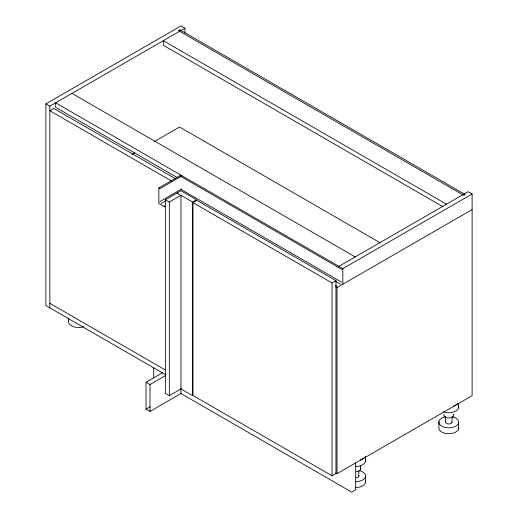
<?xml version="1.0" encoding="UTF-8"?>
<svg xmlns="http://www.w3.org/2000/svg" width="518" height="518" viewBox="0 0 518 518"><rect width="100%" height="100%" fill="white"/><g stroke="black" fill="none" stroke-linecap="round" stroke-linejoin="round"><path stroke-width="0.78" d="M165.236 374.495L45.888 305.594L45.888 103.891L180.976 25.9L184.939 28.186L184.939 33.029M45.888 103.891L49.851 106.177L184.939 28.186M132.064 154.455L134.861 152.836M154.422 141.543L179.578 127.02L380.277 242.89M164.672 205.549L164.672 206.896L158.851 203.529L158.851 187.93L180.976 175.155M182.142 175.829L160.017 188.604L158.851 187.93M160.017 201.515L181.449 189.141M180.976 388.966L169.334 395.687L165.371 393.402L165.371 199.767L180.976 190.754L196.581 199.767L192.625 202.052L177.02 193.046M161.182 203.529L165.326 201.133M165.371 199.767L169.334 202.052L180.976 195.331L180.976 393.538L150 411.421L146.044 409.136L146.044 382.239L162.561 372.701M192.974 202.655L196.931 200.369L335.975 280.646L335.975 473.478L332.019 475.764L192.974 395.487L192.974 202.655L332.019 282.932L335.975 280.646M338.889 266.33L468.149 191.699L472.112 193.985L472.112 395.687L337.024 473.679L335.703 472.915M472.112 193.985L341.679 269.282L179.811 175.829M146.044 382.239L150 384.524L165.831 375.388M472.112 209.583L337.024 287.574L335.625 286.765M146.044 409.136L150.168 406.747M446.49 204.202L163.274 40.689L163.274 45.26L442.994 206.753M71.976 93.402L355.193 256.915M177.35 177.635L55.672 107.388L55.672 102.817L342.845 268.615L342.845 284.214M175.615 178.788L53.807 108.463L49.851 110.748L171.652 181.073M180.51 189.141L341.679 282.193M335.612 281.378L340.514 284.214M335.625 285.418L337.024 286.227L337.024 473.679M49.851 303.308L165.352 369.994M180.406 388.636L192.625 395.687L192.625 202.052M180.309 393.149L351.696 492.1L355.659 489.814L355.659 462.917M458.637 403.321L458.637 407.718M458.637 422.882L458.637 428.749M451.981 416.925L451.981 422.364M445.577 416.433L445.577 421.866M438.921 421.348L438.921 427.214A9.939 5.737 0 0 0 445.007 433.268L447.507 433.67A9.907 5.717 0 0 0 458.631 427.246M365.475 456.371L365.475 461.506M365.475 476.67L365.475 482.536M360.547 465.578L360.547 469.295M358.819 470.713L358.819 476.152M332.019 282.932L332.019 475.764M169.334 202.052L169.334 395.687M153.729 367.521L153.729 377.803M150 384.524L150 411.421M68.603 318.052L68.603 320.985M49.851 106.177L49.851 307.88M452.564 416.809A9.939 5.737 0 0 1 456.675 425.602A9.939 5.737 0 0 1 440.909 425.615A9.939 5.737 0 0 1 444.956 416.822M453.373 414.031A4.966 2.868 0 0 1 448.769 417.994A4.966 2.868 0 0 1 444.191 414.024M451.981 421.879A3.231 1.865 0 0 1 448.348 423.964A3.231 1.865 0 0 1 445.797 421.399M458.637 406.222A9.939 5.737 0 0 1 454.111 411.797A9.939 5.737 0 0 1 443.447 411.797M457.951 403.295A9.939 5.737 0 0 1 453.38 406.177M359.401 470.597A9.939 5.737 0 0 1 365.371 477.007A9.939 5.737 0 0 1 355.646 481.643M360.211 467.819A4.966 2.868 0 0 1 356.28 471.756M358.819 475.666A3.231 1.865 0 0 1 356.047 477.751M365.475 460.01A9.939 5.737 0 0 1 355.646 466.478M365.468 481.034A9.907 5.717 0 0 1 355.646 487.522M364.789 457.083A9.939 5.737 0 0 1 360.217 459.958M83.832 326.605A9.907 5.717 0 0 1 77.182 327.46L74.683 327.046A9.939 5.737 0 0 1 68.583 320.985M179.927 29.869L178.529 30.672L463.843 195.396L465.235 194.587L179.927 29.869"/></g></svg>
